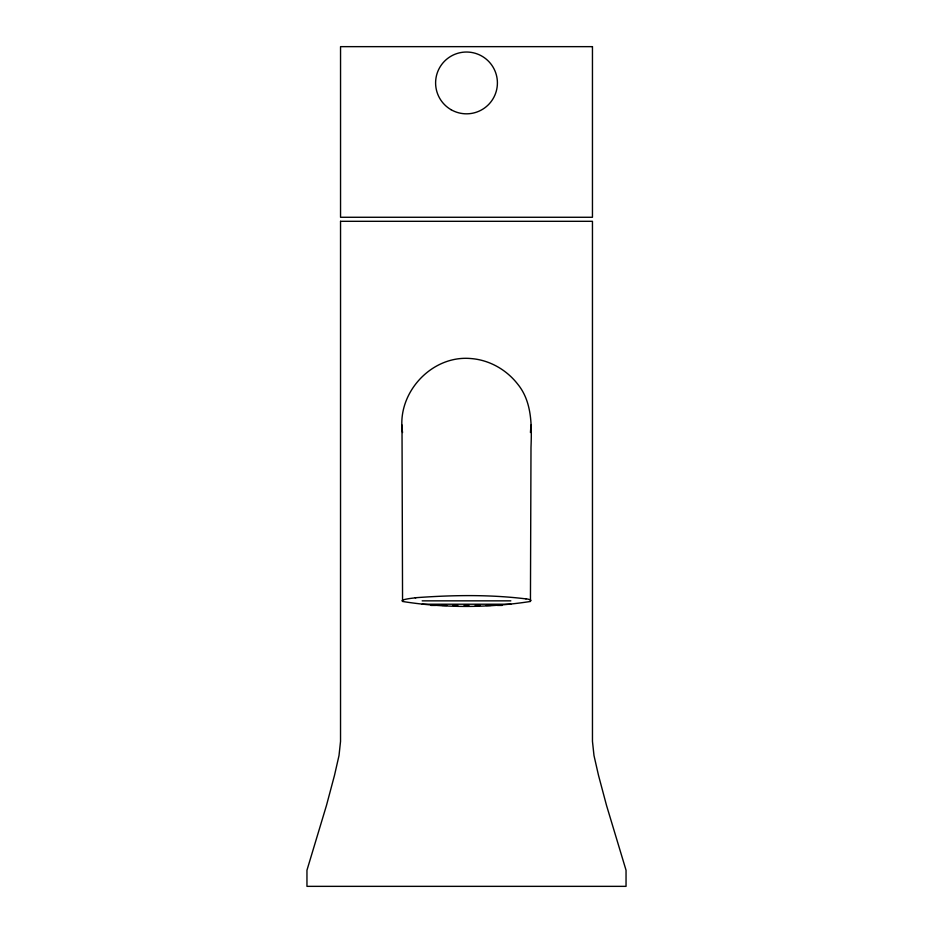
<?xml version="1.0" encoding="UTF-8"?>
<svg xmlns="http://www.w3.org/2000/svg" width="933" height="933" viewBox="0 0 933 933"><rect width="100%" height="100%" fill="white"/><g stroke="black" fill="none" stroke-linecap="round" stroke-linejoin="round"><path stroke-width="1.4" d="M402.006 425.051L402.555 601.47C444.435 608.188 488.554 607.966 530.445 601.47L530.994 447.537C531.775 425.891 532.242 401.901 517.698 384.128C506.351 369.585 489.242 359.87 470.722 358.529C431.163 355.041 396.187 393.609 402.566 432.515M530.434 432.515L530.994 425.051M415.243 597.75C452.097 595.044 489.393 594.368 526.119 598.904M422.159 600.852L510.841 600.852M422.159 604.211L510.841 604.211M430.836 605.424L435.653 605.424M441.927 605.424L446.744 605.424M453.006 605.424L457.823 605.424M464.098 605.424L468.902 605.424M475.177 605.424L479.994 605.424M486.256 605.424L491.073 605.424M497.347 605.424L502.164 605.424M402.041 600.817A64.494 5.073 -0.1 0 1 415.908 597.785M525.547 598.648A64.494 5.073 -0.1 0 1 530.959 600.525M340.545 221.308L340.533 741.385L339.006 755.567L334.515 775.265L326.492 805.366L306.957 870.232L306.957 886.35L626.043 886.35L626.043 870.232L606.508 805.366L598.485 775.265L593.994 755.567L592.467 741.385L592.455 221.308L340.545 221.308M592.455 46.65L340.545 46.65L340.545 217.272L592.455 217.272L592.455 46.65M451.047 109.686A30.906 30.906 0 0 0 497.406 82.92A30.906 30.906 0 0 0 451.047 56.167A30.906 30.906 0 0 0 451.047 109.686"/></g></svg>
